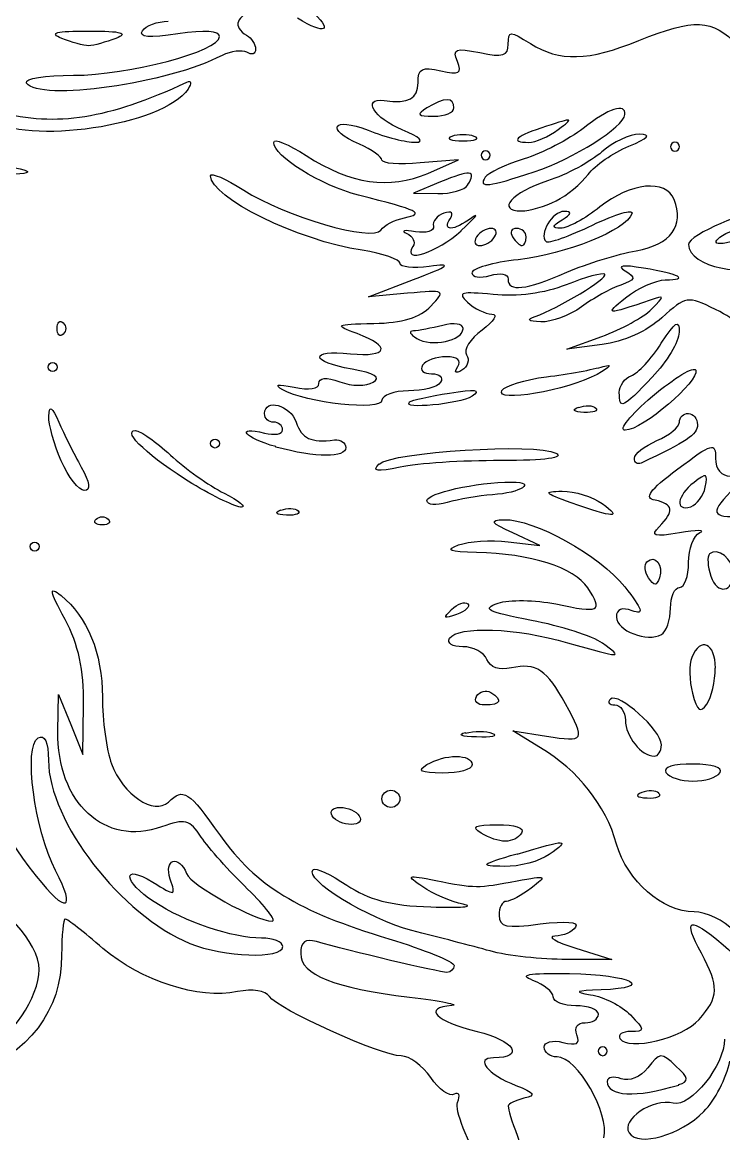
# Model space of a CAD drawing. Extents: x 2.4 to 13.2, y 1.8 to 13.4.
# Drawn here: x 5.664 to 7.237, y 5.513 to 8.006 of the extents above; entities that cross this region are included whole.
import ezdxf

# ---------------------------------------------------------------- set-up
doc = ezdxf.new("R2010")
doc.units = 0
doc.layers.add('Layer_1', color=7, linetype='CONTINUOUS')

msp = doc.modelspace()

# ---------------------------------------------------------------- linework, layer by layer
at = {"layer": 'Layer_1', "color": 7}
for points in [[(5.752391, 7.96954)], [(6.631944, 7.81363)], [(6.677443, 7.74973)], [(6.712823, 7.70733)], [(7.13742, 7.72663)], [(6.811836, 7.67014)], [(6.860735, 7.60483)], [(6.722935, 7.52403)], [(6.793701, 7.52403)], [(5.722062, 7.23224)], [(6.739466, 7.17972)], [(7.002605, 7.1751)], [(6.086004, 7.06074)], [(5.751355, 7.02184)], [(6.463812, 7.01484)], [(6.571259, 6.93244)], [(5.829862, 6.89104)], [(5.681625, 6.82954)], [(7.068293, 6.75981)], [(6.626536, 6.68824)], [(7.097021, 6.38482)], [(6.571264, 6.34049)], [(7.228418, 6.3227)], [(6.470168, 6.26379)], [(6.358966, 6.22539)], [(6.692579, 6.18699)], [(6.97567, 5.69773)]]:
    msp.add_lwpolyline(points, close=True, dxfattribs=at)
for points in [[(5.673672, 7.86942), (5.673599, 7.87074)], [(6.865646, 7.76483), (6.865655, 7.76543)], [(6.572954, 7.66681), (6.642348, 7.69721), (6.556417, 7.69021)], [(6.601619, 7.64753), (6.540962, 7.62233), (6.59537, 7.62133)], [(6.663109, 7.64093), (6.663109, 7.64153)], [(6.64793, 7.53803), (6.647915, 7.53833)], [(6.884811, 7.44486), (6.884891, 7.44503)], [(6.527672, 7.39768), (6.440158, 7.38968), (6.541251, 7.42848)], [(5.742281, 7.31884), (5.742281, 7.31854)], [(6.652166, 7.31803), (6.652169, 7.31863)], [(6.963851, 7.28288), (6.884872, 7.27278), (6.963667, 7.30108)], [(7.076729, 7.16664), (7.07673, 7.16674)], [(6.532503, 7.15364), (6.532504, 7.15404)], [(6.911175, 7.14244), (6.911188, 7.14144)], [(6.232587, 7.05294), (6.23259, 7.05374)], [(7.036299, 7.02794), (7.036291, 7.02764)], [(6.044469, 6.97111), (6.044469, 6.97124)], [(7.195373, 6.9631), (7.195376, 6.9627)], [(6.243954, 6.91214), (6.243963, 6.91104)], [(6.89476, 6.92804), (6.89476, 6.92784)], [(6.753456, 6.84025), (6.824222, 6.83225), (6.763565, 6.86025)], [(7.21787, 6.55699), (7.218005, 6.55699)], [(5.743944, 6.41535), (5.745524, 6.49775), (5.772787, 6.43065), (5.80005, 6.36355), (5.80163, 6.47455)], [(6.682657, 6.49369), (6.682662, 6.49419)], [(6.657569, 6.41271), (6.657577, 6.41129)], [(6.826006, 6.37855), (6.763554, 6.41645), (6.839376, 6.40435)], [(7.091527, 6.2758), (7.091518, 6.2768)], [(6.773449, 6.14069), (6.773456, 6.13999)], [(6.7128, 5.92272), (6.712799, 5.92248)], [(6.904879, 5.92888), (6.985756, 5.90358), (6.88466, 5.90352)], [(7.135969, 5.62175), (7.135967, 5.62295)]]:
    msp.add_lwpolyline(points, dxfattribs=at)
for points in [[(6.18815, 8.03422), (6.143592, 8.02072), (6.134317, 7.99542), (6.166952, 7.97642)], [(6.308597, 8.03392), (6.362872, 7.98732), (6.344999, 7.97512), (6.280889, 8.01492)], [(5.933395, 7.98654), (5.940785, 7.99744), (5.966794, 8.00774), (5.991155, 8.00834)], [(7.046726, 7.96471), (7.170327, 8.01491), (7.210714, 8.01311), (7.267963, 7.95461)], [(5.752391, 7.96954), (5.722693, 7.98174), (5.738772, 7.98604), (5.813048, 7.98604)], [(5.813048, 7.98604), (5.88731, 7.98604), (5.903409, 7.98104), (5.873702, 7.96954)], [(6.013077, 7.97954), (5.948561, 7.96944), (5.924071, 7.97254), (5.933395, 7.98654)], [(6.106222, 7.97354), (6.106222, 7.98624), (6.072703, 7.98854), (6.013077, 7.97954)], [(6.753554, 7.95671), (6.753554, 7.98691), (6.757194, 7.98701), (6.803388, 7.95771)], [(5.813048, 7.95304), (5.801928, 7.95304), (5.774632, 7.96004), (5.752391, 7.96954)], [(5.778554, 7.88674), (5.902083, 7.88678), (6.106222, 7.94084), (6.106222, 7.97354)], [(5.873702, 7.96954), (5.85146, 7.96154), (5.824168, 7.95304), (5.813048, 7.95304)], [(6.166952, 7.97642), (6.178072, 7.97042), (6.187172, 7.95592), (6.187172, 7.94542)], [(6.68986, 7.93751), (6.741748, 7.92661), (6.753554, 7.93051), (6.753554, 7.95671)], [(6.803388, 7.95771), (6.869329, 7.91671), (6.932484, 7.91861), (7.046726, 7.96471)], [(6.112173, 7.93142), (5.992721, 7.86792), (5.701438, 7.82685), (5.673672, 7.86942)], [(6.167775, 7.93842), (6.157104, 7.94442), (6.132085, 7.94042), (6.112173, 7.93142)], [(6.187172, 7.94542), (6.187172, 7.93452), (6.178452, 7.93132), (6.167775, 7.93842)], [(6.639542, 7.91771), (6.628005, 7.94621), (6.634992, 7.94891), (6.68986, 7.93751)], [(6.551363, 7.87021), (6.551363, 7.90191), (6.560493, 7.90671), (6.602139, 7.89681)], [(6.602139, 7.89681), (6.644372, 7.88671), (6.650665, 7.89081), (6.639542, 7.91771)], [(5.673599, 7.87074), (5.667879, 7.87874), (5.715099, 7.88674), (5.778554, 7.88674)], [(6.035757, 7.85584), (5.982167, 7.77364), (5.670632, 7.72731), (5.58943, 7.78954)], [(5.610869, 7.80434), (5.74218, 7.77114), (5.855051, 7.78904), (6.033227, 7.87124)], [(6.033227, 7.87124), (6.043117, 7.87624), (6.044251, 7.86924), (6.035757, 7.85584)], [(6.475544, 7.83001), (6.531974, 7.82301), (6.551363, 7.83401), (6.551363, 7.87021)], [(6.515979, 7.76421), (6.452392, 7.79041), (6.424161, 7.83651), (6.475544, 7.83001)], [(6.63195, 7.81363), (6.63195, 7.83773), (6.610498, 7.83773), (6.571293, 7.81363)], [(6.571293, 7.81363), (6.546778, 7.79863), (6.549684, 7.79503), (6.586451, 7.79483)], [(6.586451, 7.79483), (6.611473, 7.79469), (6.631944, 7.80283), (6.631944, 7.81363)], [(7.01499, 7.79854), (7.0172, 7.82554), (6.978809, 7.81294), (6.921618, 7.76774)], [(6.419941, 7.73221), (6.341937, 7.76601), (6.360105, 7.79501), (6.439498, 7.76341)], [(6.811837, 7.67023), (6.899744, 7.69933), (7.012823, 7.77066), (7.01499, 7.79854)], [(6.865655, 7.76543), (6.901563, 7.79153), (6.899311, 7.79213), (6.83918, 7.77243)], [(6.439498, 7.76341), (6.478063, 7.74811), (6.525828, 7.73601), (6.545645, 7.73641)], [(6.545645, 7.73641), (6.567159, 7.7367), (6.555215, 7.74861), (6.515979, 7.76421)], [(6.677443, 7.74973), (6.663534, 7.75473), (6.640793, 7.75473), (6.626895, 7.74973)], [(6.83918, 7.77243), (6.770567, 7.75073), (6.754846, 7.73633), (6.799936, 7.73633)], [(6.921618, 7.76774), (6.890183, 7.74294), (6.830473, 7.71204), (6.788926, 7.69914)], [(6.799936, 7.73633), (6.814501, 7.73633), (6.844058, 7.74923), (6.865646, 7.76483)], [(7.047736, 7.75433), (7.026222, 7.75462), (6.988406, 7.73703), (6.963722, 7.71513)], [(7.023757, 7.72763), (7.068404, 7.74603), (7.07542, 7.75383), (7.047736, 7.75433)], [(6.227859, 7.73621), (6.227859, 7.74631), (6.260617, 7.73221), (6.300658, 7.70651)], [(6.417623, 7.61809), (6.33274, 7.63989), (6.227859, 7.70519), (6.227859, 7.73621)], [(6.470489, 7.69621), (6.470489, 7.70321), (6.447743, 7.72031), (6.419941, 7.73221)], [(6.626895, 7.74973), (6.612987, 7.74473), (6.624365, 7.73963), (6.652168, 7.73963)], [(6.652168, 7.73963), (6.67997, 7.73963), (6.691343, 7.74463), (6.677443, 7.74973)], [(7.12731, 7.73673), (7.12175, 7.73673), (7.1172, 7.73173), (7.1172, 7.72663)], [(7.13742, 7.72663), (7.13742, 7.73163), (7.13287, 7.73673), (7.12731, 7.73673)], [(6.300658, 7.70651), (6.400209, 7.64251), (6.487926, 7.62971), (6.572954, 7.66681)], [(6.702713, 7.71743), (6.697153, 7.71743), (6.692603, 7.71243), (6.692603, 7.70733)], [(6.692603, 7.70733), (6.692603, 7.70233), (6.697153, 7.69723), (6.702713, 7.69723)], [(6.712823, 7.70733), (6.712823, 7.71233), (6.708273, 7.71743), (6.702713, 7.71743)], [(6.702713, 7.69723), (6.708273, 7.69723), (6.712823, 7.70223), (6.712823, 7.70733)], [(6.963722, 7.71513), (6.939047, 7.69303), (6.884181, 7.66383), (6.841812, 7.65003)], [(6.932771, 7.66433), (6.948089, 7.68493), (6.989043, 7.71333), (7.023757, 7.72763)], [(7.1172, 7.72663), (7.1172, 7.72163), (7.12175, 7.71653), (7.12731, 7.71653)], [(7.12731, 7.71653), (7.13287, 7.71653), (7.13742, 7.72153), (7.13742, 7.72663)], [(5.574434, 7.68974), (5.702327, 7.67384), (5.710322, 7.66394), (5.595191, 7.66394)], [(6.556417, 7.69021), (6.509155, 7.68521), (6.470489, 7.68921), (6.470489, 7.69621)], [(6.788926, 7.69914), (6.747382, 7.68624), (6.708175, 7.66774), (6.701803, 7.65794)], [(6.086328, 7.66119), (6.086328, 7.66919), (6.119737, 7.65519), (6.160574, 7.62899)], [(6.42585, 7.49418), (6.282063, 7.51598), (6.086328, 7.61232), (6.086328, 7.66119)], [(6.663109, 7.64153), (6.683961, 7.67353), (6.667309, 7.67533), (6.601619, 7.64753)], [(6.701803, 7.65794), (6.685812, 7.63354), (6.708403, 7.63584), (6.811836, 7.67014)], [(6.86074, 7.60493), (6.885034, 7.61713), (6.917445, 7.64393), (6.932771, 7.66433)], [(7.125607, 7.60798), (7.106905, 7.65428), (7.027854, 7.64638), (6.95914, 7.59148)], [(6.59537, 7.62133), (6.625289, 7.62104), (6.655777, 7.62933), (6.663109, 7.64093)], [(6.841812, 7.65003), (6.76145, 7.62383), (6.725611, 7.58253), (6.783229, 7.58253)], [(6.160574, 7.62899), (6.251968, 7.57019), (6.450025, 7.51243), (6.467954, 7.53939)], [(6.521036, 7.56719), (6.56675, 7.57729), (6.55551, 7.58269), (6.417623, 7.61809)], [(6.783229, 7.58253), (6.801554, 7.58253), (6.836447, 7.59263), (6.860735, 7.60483)], [(7.040446, 7.49323), (7.117722, 7.50703), (7.14926, 7.54953), (7.125607, 7.60798)], [(6.623473, 7.56513), (6.632123, 7.57843), (6.626723, 7.58303), (6.609517, 7.57733)], [(6.647915, 7.53833), (6.679287, 7.56743), (6.690088, 7.58033), (6.671926, 7.56713)], [(6.878918, 7.58138), (6.852601, 7.58167), (6.821411, 7.52978), (6.838283, 7.51378)], [(6.95914, 7.59148), (6.9261, 7.56508), (6.886732, 7.54368), (6.871658, 7.54378)], [(6.874498, 7.56258), (6.895697, 7.57548), (6.897024, 7.58118), (6.878918, 7.58138)], [(6.942798, 7.55088), (6.995213, 7.57608), (7.034849, 7.58738), (7.030881, 7.57608)], [(7.314292, 7.57382), (7.298179, 7.58912), (7.15766, 7.52922), (7.15766, 7.50702)], [(6.467954, 7.53939), (6.474904, 7.55029), (6.498787, 7.56239), (6.521036, 7.56719)], [(6.609517, 7.57733), (6.59407, 7.57233), (6.583389, 7.55883), (6.585792, 7.54803)], [(6.671926, 7.56713), (6.63077, 7.53723), (6.604711, 7.53603), (6.623473, 7.56513)], [(7.030881, 7.57608), (7.018111, 7.53978), (6.882674, 7.48498), (6.775974, 7.47296)], [(6.871658, 7.54378), (6.850553, 7.54407), (6.851217, 7.54878), (6.874498, 7.56258)], [(6.545354, 7.53583), (6.520712, 7.54083), (6.511982, 7.53783), (6.525957, 7.53183)], [(6.539913, 7.50283), (6.513817, 7.46273), (6.595219, 7.48923), (6.64793, 7.53803)], [(6.525957, 7.53183), (6.539913, 7.52583), (6.546207, 7.51253), (6.539913, 7.50283)], [(6.585792, 7.54803), (6.588322, 7.53713), (6.569993, 7.53193), (6.545354, 7.53583)], [(6.715195, 7.54313), (6.704075, 7.54313), (6.689352, 7.53513), (6.68248, 7.52403)], [(6.722935, 7.52403), (6.729795, 7.53493), (6.726345, 7.54313), (6.715195, 7.54313)], [(6.772281, 7.54313), (6.760504, 7.54313), (6.756482, 7.53513), (6.763371, 7.52403)], [(6.793701, 7.52403), (6.793701, 7.53493), (6.784071, 7.54313), (6.772281, 7.54313)], [(6.838283, 7.51378), (6.843363, 7.50878), (6.890386, 7.52598), (6.942798, 7.55088)], [(7.263637, 7.51612), (7.200023, 7.49702), (7.206846, 7.52112), (7.271667, 7.54442)], [(6.68248, 7.52403), (6.67562, 7.51313), (6.67907, 7.50493), (6.69022, 7.50493)], [(6.69022, 7.50493), (6.70134, 7.50493), (6.716063, 7.51293), (6.722935, 7.52403)], [(6.763371, 7.52403), (6.770231, 7.51313), (6.779894, 7.50493), (6.784791, 7.50493)], [(6.784791, 7.50493), (6.789691, 7.50493), (6.793701, 7.51293), (6.793701, 7.52403)], [(7.15766, 7.50702), (7.15766, 7.45692), (7.292175, 7.42942), (7.335586, 7.47062)], [(6.510922, 7.46498), (6.510922, 7.47298), (6.472641, 7.48708), (6.42585, 7.49418)], [(6.884891, 7.44503), (6.929484, 7.46423), (6.999483, 7.48593), (7.040446, 7.49323)], [(6.576635, 7.45798), (6.540493, 7.45298), (6.510922, 7.45598), (6.510922, 7.46498)], [(6.541251, 7.42848), (6.622485, 7.45958), (6.629435, 7.46548), (6.576635, 7.45798)], [(6.775974, 7.47296), (6.718959, 7.46696), (6.67231, 7.45326), (6.67231, 7.44356)], [(7.056866, 7.45418), (7.009073, 7.46218), (6.99576, 7.46018), (7.015862, 7.44818)], [(6.67231, 7.44356), (6.67231, 7.43346), (6.690508, 7.43116), (6.712748, 7.43756)], [(6.712748, 7.43756), (6.735937, 7.44456), (6.753186, 7.44156), (6.753186, 7.42956)], [(6.753186, 7.42956), (6.753186, 7.40026), (6.791852, 7.40476), (6.884811, 7.44486)], [(6.814226, 7.34588), (6.865292, 7.36348), (6.978602, 7.43218), (6.970035, 7.44028)], [(6.970035, 7.44028), (6.965615, 7.44428), (6.926724, 7.43428), (6.883652, 7.41688)], [(7.015862, 7.44818), (7.040852, 7.43288), (7.039239, 7.42778), (7.005752, 7.41618)], [(7.105727, 7.42778), (7.160682, 7.42847), (7.13957, 7.43998), (7.056866, 7.45418)], [(6.58014, 7.36898), (6.614231, 7.40468), (6.612804, 7.40558), (6.527672, 7.39768)], [(6.883652, 7.41688), (6.83482, 7.39758), (6.773198, 7.38928), (6.719967, 7.39498)], [(7.005752, 7.41618), (6.983828, 7.40918), (6.944182, 7.38648), (6.917659, 7.36718)], [(7.016428, 7.38758), (7.04423, 7.40938), (7.084414, 7.42758), (7.105727, 7.42778)], [(6.719967, 7.39498), (6.647664, 7.40198), (6.638841, 7.39998), (6.662311, 7.37778)], [(7.07203, 7.38258), (6.973758, 7.34838), (6.967636, 7.34898), (7.016428, 7.38758)], [(7.07487, 7.36218), (7.104725, 7.39238), (7.104471, 7.39398), (7.07203, 7.38258)], [(7.218099, 7.36138), (7.154896, 7.39238), (7.152135, 7.39188), (7.098116, 7.34288)], [(6.452185, 7.33018), (6.516039, 7.33118), (6.556053, 7.34378), (6.58014, 7.36898)], [(6.662311, 7.37778), (6.677565, 7.36328), (6.702049, 7.35128), (6.716742, 7.35108)], [(6.917659, 7.36718), (6.891154, 7.34798), (6.850197, 7.33278), (6.826676, 7.33368)], [(6.963667, 7.30108), (7.007002, 7.31668), (7.057044, 7.34418), (7.07487, 7.36218)], [(7.270472, 7.28298), (7.280646, 7.32148), (7.271742, 7.33498), (7.218099, 7.36138)], [(5.742281, 7.31854), (5.742281, 7.33264), (5.748351, 7.33834), (5.755773, 7.33144)], [(5.755773, 7.33144), (5.763193, 7.32444), (5.763193, 7.31294), (5.755773, 7.30594)], [(6.414881, 7.30728), (6.362052, 7.32698), (6.36391, 7.32828), (6.452185, 7.33018)], [(6.652169, 7.31863), (6.652169, 7.32953), (6.631698, 7.33253), (6.606679, 7.32563)], [(6.716742, 7.35108), (6.731435, 7.35079), (6.721672, 7.33478), (6.695069, 7.31538)], [(6.826676, 7.33368), (6.797421, 7.33468), (6.793491, 7.33868), (6.814226, 7.34588)], [(7.098116, 7.34288), (7.065095, 7.31278), (7.011015, 7.28878), (6.963851, 7.28288)], [(7.096769, 7.28564), (7.128298, 7.33464), (7.137132, 7.34014), (7.136728, 7.31024)], [(5.755773, 7.30594), (5.748353, 7.29894), (5.742281, 7.30494), (5.742281, 7.31884)], [(6.399723, 7.26198), (6.484233, 7.25398), (6.492602, 7.27818), (6.414881, 7.30728)], [(6.540966, 7.31353), (6.529846, 7.31325), (6.533126, 7.30553), (6.548256, 7.29643)], [(6.606679, 7.32563), (6.581657, 7.31963), (6.552088, 7.31353), (6.540966, 7.31353)], [(6.548256, 7.29643), (6.581416, 7.27653), (6.652166, 7.29143), (6.652166, 7.31803)], [(6.695069, 7.31538), (6.668436, 7.29598), (6.652675, 7.27078), (6.660017, 7.25958)], [(7.136728, 7.31024), (7.136446, 7.28914), (7.109306, 7.24384), (7.076434, 7.2095)], [(7.029449, 7.21284), (7.044207, 7.21784), (7.074506, 7.25104), (7.096769, 7.28564)], [(6.403393, 7.22738), (6.308688, 7.24418), (6.305772, 7.27178), (6.399723, 7.26198)], [(6.614423, 7.25538), (6.592183, 7.25538), (6.568364, 7.24738), (6.56149, 7.23628)], [(6.640424, 7.23318), (6.649494, 7.24718), (6.639793, 7.25538), (6.614423, 7.25538)], [(6.660017, 7.25958), (6.667377, 7.24868), (6.662857, 7.23288), (6.649684, 7.22518)], [(5.722062, 7.23224), (5.722062, 7.23724), (5.726612, 7.24234), (5.732172, 7.24234)], [(5.732172, 7.22214), (5.726612, 7.22214), (5.722062, 7.22714), (5.722062, 7.23224)], [(5.732172, 7.24234), (5.737732, 7.24234), (5.742282, 7.23734), (5.742282, 7.23224)], [(5.742282, 7.23224), (5.742282, 7.22724), (5.737732, 7.22214), (5.732172, 7.22214)], [(6.56149, 7.23628), (6.55463, 7.22538), (6.5637, 7.21718), (6.58171, 7.21718)], [(6.649684, 7.22518), (6.634894, 7.21718), (6.631424, 7.21918), (6.640424, 7.23318)], [(6.839519, 7.21042), (6.887587, 7.21642), (6.944701, 7.22702), (6.966439, 7.23352)], [(6.966439, 7.23352), (6.98887, 7.23952), (6.982963, 7.23252), (6.952788, 7.21592)], [(7.07673, 7.16674), (7.126769, 7.20884), (7.170607, 7.23504), (7.174142, 7.22504)], [(6.328972, 7.19518), (6.328972, 7.20898), (6.344707, 7.21028), (6.376152, 7.19918)], [(6.450573, 7.19818), (6.46937, 7.20908), (6.454713, 7.21818), (6.403393, 7.22738)], [(6.58171, 7.21718), (6.599717, 7.21718), (6.608784, 7.20918), (6.60193, 7.19808)], [(6.952788, 7.21592), (6.887438, 7.17972), (6.721123, 7.15152), (6.739466, 7.17972)], [(6.739468, 7.17962), (6.746448, 7.19052), (6.79145, 7.20422), (6.839519, 7.21042)], [(7.002595, 7.17504), (7.002595, 7.19044), (7.01466, 7.20734), (7.029449, 7.21284)], [(7.076434, 7.2095), (7.008786, 7.1389), (7.002605, 7.136), (7.002605, 7.1751)], [(7.174142, 7.22504), (7.182762, 7.20064), (7.05428, 7.09122), (7.016072, 7.09054)], [(6.2481, 7.18118), (6.227281, 7.19338), (6.235217, 7.19498), (6.273373, 7.18718)], [(6.470508, 7.15768), (6.470508, 7.13338), (6.299103, 7.15168), (6.2481, 7.18118)], [(6.273373, 7.18718), (6.307559, 7.18018), (6.328972, 7.18318), (6.328972, 7.19518)], [(6.376152, 7.19918), (6.402088, 7.18908), (6.435593, 7.18908), (6.450573, 7.19818)], [(6.60193, 7.19808), (6.59507, 7.18718), (6.562673, 7.17898), (6.529968, 7.17898)], [(6.621803, 7.17384), (6.679752, 7.18394), (6.694081, 7.18084), (6.672351, 7.16684)], [(6.207315, 7.12774), (6.207315, 7.16304), (6.265085, 7.14734), (6.278082, 7.10864)], [(6.529968, 7.17898), (6.497263, 7.17898), (6.470508, 7.16888), (6.470508, 7.15768)], [(6.672351, 7.16684), (6.645055, 7.14924), (6.512212, 7.13664), (6.532503, 7.15364)], [(6.532504, 7.15404), (6.537154, 7.15804), (6.577321, 7.16694), (6.621803, 7.17384)], [(7.016072, 7.09054), (6.999392, 7.09025), (7.026682, 7.12454), (7.076729, 7.16664)], [(5.723434, 7.12248), (5.724382, 7.14748), (5.730454, 7.14378), (5.745832, 7.10868)], [(6.923401, 7.13034), (6.899832, 7.13134), (6.895062, 7.13634), (6.911175, 7.14244)], [(6.911188, 7.14144), (6.925785, 7.14744), (6.94322, 7.14644), (6.949939, 7.14044)], [(6.949939, 7.14044), (6.956639, 7.13444), (6.944729, 7.12954), (6.923401, 7.13034)], [(5.75136, 7.02174), (5.735249, 7.05834), (5.722673, 7.10364), (5.723434, 7.12248)], [(5.745832, 7.10868), (5.757401, 7.08228), (5.780047, 7.03698), (5.796156, 7.00794)], [(6.227535, 7.10864), (6.216415, 7.10864), (6.207315, 7.11664), (6.207315, 7.12774)], [(6.247755, 7.09124), (6.247755, 7.10134), (6.238655, 7.10864), (6.227535, 7.10864)], [(6.278082, 7.10864), (6.290468, 7.07154), (6.310616, 7.06224), (6.36401, 7.06884)], [(7.086839, 7.06724), (7.114641, 7.07924), (7.137387, 7.09784), (7.137387, 7.10864)], [(7.137387, 7.10864), (7.137387, 7.11954), (7.146487, 7.12824), (7.157607, 7.12824)], [(7.157607, 7.12824), (7.168727, 7.12824), (7.177827, 7.11604), (7.177827, 7.10264)], [(6.044469, 6.97124), (5.951464, 7.02744), (5.884959, 7.08961), (5.917938, 7.08961)], [(5.917938, 7.08961), (5.928303, 7.08961), (5.963545, 7.06501), (5.996237, 7.03491)], [(6.23259, 7.05374), (6.162526, 7.07294), (6.139139, 7.10124), (6.207317, 7.08424)], [(6.207317, 7.08424), (6.229559, 7.07824), (6.247755, 7.08224), (6.247755, 7.09124)], [(7.177827, 7.10264), (7.177827, 7.08074), (7.153152, 7.06404), (7.051457, 7.01704)], [(6.086004, 7.06074), (6.086004, 7.06574), (6.090554, 7.07084), (6.096114, 7.07084)], [(6.096114, 7.05064), (6.090554, 7.05064), (6.086004, 7.05564), (6.086004, 7.06074)], [(6.096114, 7.07084), (6.101674, 7.07084), (6.106224, 7.06584), (6.106224, 7.06074)], [(6.106224, 7.06074), (6.106224, 7.05574), (6.101674, 7.05064), (6.096114, 7.05064)], [(6.36401, 7.06884), (6.377919, 7.06984), (6.389283, 7.06284), (6.389283, 7.05194)], [(6.463813, 7.01474), (6.492529, 7.04194), (6.817311, 7.06234), (6.86021, 7.03944)], [(7.036291, 7.02764), (7.036291, 7.03774), (7.059037, 7.05504), (7.086839, 7.06724)], [(7.133515, 7.00365), (7.211596, 7.06235), (7.218505, 7.06425), (7.218505, 7.02755)], [(5.996237, 7.03491), (6.028926, 7.00471), (6.082971, 6.96631), (6.116333, 6.94931)], [(6.389283, 7.05194), (6.389283, 7.02794), (6.323001, 7.02854), (6.232587, 7.05294)], [(6.86021, 7.03944), (6.881029, 7.02854), (6.837779, 7.02254), (6.736807, 7.02254)], [(5.803046, 6.95524), (5.790724, 6.95524), (5.767466, 6.98514), (5.751355, 7.02184)], [(5.796156, 7.00794), (5.815395, 6.97334), (5.817765, 6.95524), (5.803046, 6.95524)], [(6.511233, 7.00784), (6.459339, 6.99694), (6.447006, 6.99774), (6.463812, 7.01484)], [(6.736807, 7.02254), (6.651315, 7.02259), (6.549808, 7.01654), (6.511233, 7.00784)], [(7.051457, 7.01704), (7.043107, 7.01304), (7.036299, 7.01804), (7.036299, 7.02794)], [(7.218505, 7.02755), (7.218505, 7.00325), (7.231516, 6.98755), (7.251968, 6.98755)], [(7.082967, 6.93345), (7.057092, 6.93845), (7.069668, 6.95565), (7.133515, 7.00365)], [(7.195376, 6.9627), (7.201756, 6.9939), (7.198216, 6.9954), (7.170103, 6.9736)], [(6.155675, 6.91771), (6.143962, 6.91741), (6.093909, 6.94131), (6.044469, 6.97111)], [(6.571259, 6.93234), (6.571259, 6.94964), (6.681236, 6.97384), (6.761651, 6.97434)], [(6.761651, 6.97434), (6.820119, 6.97463), (6.781933, 6.94974), (6.717971, 6.94584)], [(7.170103, 6.9736), (7.131459, 6.9432), (7.126648, 6.9076), (7.162713, 6.919)], [(7.162713, 6.919), (7.176621, 6.924), (7.191305, 6.9432), (7.195373, 6.9631)], [(6.116333, 6.94931), (6.149692, 6.93241), (6.167399, 6.91811), (6.155675, 6.91771)], [(6.616749, 6.92844), (6.591476, 6.92144), (6.571259, 6.92244), (6.571259, 6.93244)], [(6.717971, 6.94584), (6.687326, 6.94384), (6.641769, 6.93574), (6.616749, 6.92844)], [(6.89476, 6.92784), (6.833029, 6.95004), (6.830448, 6.95334), (6.87454, 6.95374)], [(6.87454, 6.95374), (6.902342, 6.95402), (6.942747, 6.94154), (6.964332, 6.92604)], [(7.092127, 6.87425), (7.126582, 6.90835), (7.123857, 6.92585), (7.082967, 6.93345)], [(7.251968, 6.95245), (7.202867, 6.90105), (7.210067, 6.89195), (7.294327, 6.89945)], [(6.25618, 6.89994), (6.232611, 6.90094), (6.227841, 6.90594), (6.243954, 6.91214)], [(6.243963, 6.91104), (6.25856, 6.91704), (6.275999, 6.91604), (6.282718, 6.91004)], [(6.282718, 6.91004), (6.289448, 6.90404), (6.277508, 6.89914), (6.25618, 6.89994)], [(6.964332, 6.92604), (7.010811, 6.89274), (6.991312, 6.89324), (6.89476, 6.92804)], [(5.843354, 6.87814), (5.828532, 6.87814), (5.82247, 6.88414), (5.829862, 6.89104)], [(5.829899, 6.89104), (5.837319, 6.89804), (5.849456, 6.89804), (5.856846, 6.89104)], [(5.856846, 6.89104), (5.864266, 6.88404), (5.858116, 6.87814), (5.843354, 6.87814)], [(6.763565, 6.86025), (6.714101, 6.88315), (6.710512, 6.88865), (6.744103, 6.88995)], [(6.744103, 6.88995), (6.8111, 6.89195), (6.958805, 6.81025), (7.014813, 6.73924)], [(7.13762, 6.86055), (7.079778, 6.85045), (7.071471, 6.85355), (7.092127, 6.87425)], [(7.183113, 6.86084), (7.197022, 6.86684), (7.176543, 6.86684), (7.13762, 6.86055)], [(7.15784, 6.79394), (7.15784, 6.82474), (7.169216, 6.85474), (7.183113, 6.86084)], [(5.681625, 6.82954), (5.681625, 6.83454), (5.686175, 6.83964), (5.691735, 6.83964)], [(5.691735, 6.83964), (5.697295, 6.83964), (5.701845, 6.83464), (5.701845, 6.82954)], [(6.682691, 6.81635), (6.620947, 6.81735), (6.611379, 6.82135), (6.642253, 6.83325)], [(6.642253, 6.83325), (6.664495, 6.84125), (6.714537, 6.84545), (6.753456, 6.84025)], [(5.691735, 6.81944), (5.686175, 6.81944), (5.681625, 6.82444), (5.681625, 6.82954)], [(5.701845, 6.82954), (5.701845, 6.82454), (5.697295, 6.81944), (5.691735, 6.81944)], [(6.931772, 6.73695), (6.901696, 6.78275), (6.802941, 6.81415), (6.682691, 6.81635)], [(7.064597, 6.79564), (7.082701, 6.81284), (7.10242, 6.78764), (7.09265, 6.75974)], [(7.205014, 6.8132), (7.199164, 6.8072), (7.200434, 6.7852), (7.207854, 6.7631)], [(7.258753, 6.7715), (7.258753, 6.8007), (7.221881, 6.8292), (7.205014, 6.8132)], [(7.068297, 6.75984), (7.059577, 6.77314), (7.057932, 6.78924), (7.064597, 6.79564)], [(7.13762, 6.73804), (7.14874, 6.73804), (7.15784, 6.76324), (7.15784, 6.79394)], [(7.09265, 6.75974), (7.08579, 6.74034), (7.08105, 6.74034), (7.068293, 6.75981)], [(7.207854, 6.7631), (7.222066, 6.7206), (7.25879, 6.7268), (7.25879, 6.7711)], [(5.75983, 6.66618), (5.724484, 6.73188), (5.722864, 6.74168), (5.75105, 6.71958)], [(6.860322, 6.70095), (6.959784, 6.67975), (6.966951, 6.68345), (6.931772, 6.73695)], [(7.014813, 6.73924), (7.05528, 6.68794), (7.058976, 6.67604), (7.031463, 6.68584)], [(7.1174, 6.69114), (7.1174, 6.71694), (7.1265, 6.73804), (7.13762, 6.73804)], [(5.75105, 6.71958), (5.809764, 6.67328), (5.843603, 6.59014), (5.843603, 6.492)], [(6.626523, 6.68814), (6.640239, 6.70124), (6.656568, 6.70714), (6.662776, 6.70124)], [(6.731015, 6.70295), (6.755879, 6.71095), (6.814062, 6.70995), (6.860322, 6.70095)], [(6.637848, 6.67734), (6.609035, 6.66644), (6.606697, 6.66934), (6.626536, 6.68824)], [(6.662776, 6.70124), (6.668996, 6.69524), (6.657776, 6.68464), (6.637848, 6.67734)], [(6.805566, 6.66405), (6.706107, 6.68315), (6.693475, 6.68965), (6.731015, 6.70295)], [(7.031463, 6.68584), (7.008274, 6.69384), (6.996079, 6.68984), (6.996079, 6.67154)], [(7.096991, 6.63234), (7.108208, 6.63834), (7.1174, 6.66534), (7.1174, 6.69114)], [(5.80163, 6.47455), (5.802578, 6.55245), (5.790254, 6.60961), (5.75983, 6.66618)], [(6.964565, 6.61295), (6.942988, 6.62845), (6.87143, 6.65145), (6.805566, 6.66405)], [(6.996079, 6.67154), (6.996079, 6.64114), (7.065861, 6.61414), (7.096991, 6.63234)], [(6.622032, 6.62405), (6.640324, 6.65215), (6.772804, 6.64745), (6.886721, 6.61395)], [(6.651792, 6.60495), (6.628541, 6.60495), (6.615154, 6.61295), (6.622032, 6.62405)], [(6.886721, 6.61395), (7.009853, 6.57855), (7.012864, 6.57855), (6.964565, 6.61295)], [(7.218005, 6.55699), (7.218289, 6.61329), (7.184276, 6.62869), (7.164952, 6.58099)], [(6.705641, 6.57645), (6.699261, 6.59215), (6.675028, 6.60495), (6.651792, 6.60495)], [(6.760609, 6.55745), (6.733502, 6.55145), (6.712882, 6.55845), (6.705641, 6.57645)], [(6.882048, 6.47655), (6.840747, 6.55305), (6.815727, 6.56975), (6.760609, 6.55745)], [(7.164952, 6.58099), (7.158542, 6.56509), (7.159452, 6.52899), (7.166842, 6.50049)], [(7.199041, 6.47649), (7.209215, 6.49179), (7.217713, 6.52789), (7.21787, 6.55699)], [(6.682662, 6.49419), (6.689642, 6.50509), (6.703828, 6.50879), (6.714191, 6.50219)], [(5.843603, 6.492), (5.843603, 6.4403), (5.852863, 6.37278), (5.864171, 6.34202)], [(6.701485, 6.47429), (6.684142, 6.47429), (6.675675, 6.48229), (6.682657, 6.49369)], [(6.714191, 6.50219), (6.742244, 6.48569), (6.737, 6.47429), (6.701485, 6.47429)], [(6.982499, 6.48742), (6.975049, 6.48042), (6.979659, 6.47452), (6.992545, 6.47452)], [(7.096993, 6.3849), (7.096993, 6.4177), (7.000298, 6.50425), (6.982499, 6.48742)], [(7.166842, 6.50049), (7.177577, 6.45989), (7.184503, 6.45469), (7.199041, 6.47649)], [(5.588609, 6.46161), (5.592969, 6.24217), (5.602885, 6.2077), (5.695423, 6.09007)], [(6.839376, 6.40435), (6.925804, 6.39055), (6.927182, 6.39345), (6.882048, 6.47655)], [(6.992545, 6.47452), (7.005523, 6.47452), (7.016144, 6.45902), (7.016144, 6.44002)], [(7.016144, 6.44002), (7.016144, 6.40452), (7.052273, 6.35942), (7.080846, 6.35942)], [(5.699423, 6.40033), (5.714517, 6.40833), (5.722329, 6.39233), (5.722644, 6.35023)], [(5.976218, 6.20101), (5.849599, 6.15531), (5.740965, 6.25561), (5.743944, 6.41535)], [(6.682465, 6.40261), (6.649106, 6.40291), (6.637904, 6.40761), (6.657569, 6.41271)], [(6.657577, 6.41129), (6.67726, 6.41629), (6.704546, 6.41629), (6.718234, 6.41061)], [(6.718234, 6.41061), (6.731918, 6.40561), (6.715704, 6.40051), (6.682465, 6.40261)], [(5.738579, 6.10297), (5.691086, 6.19397), (5.666467, 6.38101), (5.699423, 6.40033)], [(7.080846, 6.35942), (7.089756, 6.35942), (7.097021, 6.37032), (7.097021, 6.38482)], [(6.571263, 6.34049), (6.611004, 6.36479), (6.672359, 6.36479), (6.672359, 6.34049)], [(6.996492, 6.16229), (6.971567, 6.25009), (6.910816, 6.32715), (6.826006, 6.37855)], [(5.722644, 6.35023), (5.723592, 6.21247), (5.885958, 6.00228), (6.039997, 5.93935)], [(5.864171, 6.34202), (5.889382, 6.27342), (5.959656, 6.22619), (5.991553, 6.25642)], [(6.606646, 6.32159), (6.55678, 6.32186), (6.548248, 6.32659), (6.571264, 6.34049)], [(6.672359, 6.34049), (6.672359, 6.32959), (6.642788, 6.32149), (6.606646, 6.32159)], [(7.167761, 6.3418), (7.124141, 6.3418), (7.099655, 6.3348), (7.107104, 6.3227)], [(7.228418, 6.3227), (7.235868, 6.3336), (7.21139, 6.3418), (7.167761, 6.3418)], [(7.107104, 6.3227), (7.113964, 6.3118), (7.141275, 6.3036), (7.167761, 6.3036)], [(7.167761, 6.3036), (7.194236, 6.3036), (7.221544, 6.3116), (7.228418, 6.3227)], [(5.991553, 6.25642), (6.026005, 6.28912), (6.035205, 6.28312), (6.108328, 6.18072)], [(7.091518, 6.2768), (7.084788, 6.2828), (7.067351, 6.2838), (7.052763, 6.2778)], [(6.470168, 6.26379), (6.470168, 6.27469), (6.479268, 6.28289), (6.490388, 6.28289)], [(6.490388, 6.24469), (6.479268, 6.24469), (6.470168, 6.25269), (6.470168, 6.26379)], [(6.490388, 6.28289), (6.501508, 6.28289), (6.510608, 6.27489), (6.510608, 6.26379)], [(6.510608, 6.26379), (6.510608, 6.25289), (6.501508, 6.24469), (6.490388, 6.24469)], [(7.052763, 6.2778), (7.03662, 6.2718), (7.041419, 6.2669), (7.064989, 6.2657)], [(7.064989, 6.2657), (7.086315, 6.2647), (7.098247, 6.2697), (7.091527, 6.2758)], [(6.358965, 6.22539), (6.352105, 6.23629), (6.360235, 6.24449), (6.376783, 6.24449)], [(6.376783, 6.24449), (6.393463, 6.24449), (6.412736, 6.23649), (6.419607, 6.22539)], [(6.065315, 6.17791), (6.038777, 6.21751), (6.028993, 6.22001), (5.976218, 6.20101)], [(6.40179, 6.20629), (6.38511, 6.20629), (6.365837, 6.21429), (6.358966, 6.22539)], [(6.419607, 6.22539), (6.426467, 6.21449), (6.418337, 6.20629), (6.40179, 6.20629)], [(6.692579, 6.18699), (6.669612, 6.20109), (6.678527, 6.20559), (6.729154, 6.20579)], [(6.783562, 6.18699), (6.767859, 6.16289), (6.731883, 6.16289), (6.692579, 6.18699)], [(6.729154, 6.20579), (6.768673, 6.20594), (6.790947, 6.19879), (6.783562, 6.18699)], [(6.169128, 6.06146), (6.128434, 6.10106), (6.081718, 6.15346), (6.065315, 6.17791)], [(6.108328, 6.18072), (6.188225, 6.06876), (6.281177, 6.01184), (6.485543, 5.9498)], [(6.773456, 6.13999), (6.886493, 6.17369), (6.894486, 6.17359), (6.845412, 6.13899)], [(7.170658, 6.01032), (7.099353, 6.01032), (7.019964, 6.07962), (6.996492, 6.16229)], [(5.995687, 6.08385), (5.980738, 6.12845), (6.014705, 6.13975), (6.03243, 6.09595)], [(6.74432, 6.11219), (6.687867, 6.11319), (6.690408, 6.11619), (6.773449, 6.14069)], [(6.845412, 6.13899), (6.823835, 6.12349), (6.778336, 6.11139), (6.74432, 6.11219)], [(5.959771, 6.03245), (5.889148, 6.07905), (5.886208, 6.12045), (5.956611, 6.07685)], [(6.316512, 6.10506), (6.321912, 6.11006), (6.355814, 6.09416), (6.391867, 6.07006)], [(5.695423, 6.09007), (5.762596, 6.00467), (5.786147, 6.01157), (5.738579, 6.10297)], [(5.956611, 6.07685), (6.007632, 6.04515), (6.008701, 6.04535), (5.995687, 6.08385)], [(6.03243, 6.09595), (6.043358, 6.06895), (6.18664, 5.98956), (6.224475, 5.98956)], [(6.537227, 5.96858), (6.440115, 5.99348), (6.294062, 6.0838), (6.316512, 6.10506)], [(6.56173, 6.06606), (6.523415, 6.09276), (6.52537, 6.09366), (6.59149, 6.08046)], [(6.77346, 6.07978), (6.839834, 6.09238), (6.841788, 6.09188), (6.804989, 6.06348)], [(6.224475, 5.98956), (6.234744, 5.98956), (6.209814, 6.02186), (6.169128, 6.06146)], [(6.391867, 6.07006), (6.440175, 6.03736), (6.489681, 6.02446), (6.580054, 6.02126)], [(6.652713, 6.02726), (6.625229, 6.03326), (6.584284, 6.05026), (6.56173, 6.06606)], [(6.59149, 6.08046), (6.678395, 6.06306), (6.685474, 6.06306), (6.77346, 6.07978)], [(6.804989, 6.06348), (6.783412, 6.04718), (6.758381, 6.03378), (6.749387, 6.03378)], [(5.701746, 5.88075), (5.701898, 5.94155), (5.613293, 6.03731), (5.565058, 6.02839)], [(6.749387, 6.03378), (6.740387, 6.03378), (6.733023, 6.01958), (6.733023, 6.00238)], [(6.200361, 5.95145), (6.135619, 5.95145), (6.026991, 5.98795), (5.959771, 6.03245)], [(6.580054, 6.02126), (6.647503, 6.01926), (6.680199, 6.02141), (6.652713, 6.02726)], [(7.259856, 5.96722), (7.23711, 5.99092), (7.196959, 6.01032), (7.170658, 6.01032)], [(5.760096, 5.99451), (5.755896, 5.99451), (5.752386, 5.95781), (5.752326, 5.91301)], [(5.844881, 5.92841), (5.802461, 5.96481), (5.764311, 5.99451), (5.760096, 5.99451)], [(6.733023, 6.00238), (6.733023, 5.97628), (6.748181, 5.97288), (6.825049, 5.98308)], [(6.825049, 5.98308), (6.883577, 5.99008), (6.912582, 5.98808), (6.904731, 5.97608)], [(7.186654, 5.91726), (7.143752, 5.99596), (7.158315, 6.00166), (7.235196, 5.93656)], [(6.712799, 5.92248), (6.673877, 5.93338), (6.594871, 5.95388), (6.537227, 5.96858)], [(6.904731, 5.97608), (6.897941, 5.96518), (6.876994, 5.95648), (6.858195, 5.95558)], [(6.039997, 5.93935), (6.115361, 5.90855), (6.247892, 5.90395), (6.247892, 5.93235)], [(6.247892, 5.93235), (6.247892, 5.94325), (6.226505, 5.95145), (6.200361, 5.95145)], [(6.323771, 5.9436), (6.298498, 5.9506), (6.288387, 5.94331), (6.288387, 5.9165)], [(6.616138, 5.8745), (6.600403, 5.8745), (6.392816, 5.9235), (6.323771, 5.9436)], [(6.485543, 5.9498), (6.566164, 5.9254), (6.632129, 5.8984), (6.632129, 5.8899)], [(6.858195, 5.95558), (6.839398, 5.9549), (6.860405, 5.94268), (6.904879, 5.92888)], [(7.235196, 5.93656), (7.304454, 5.87786), (7.317365, 5.81818), (7.269023, 5.78017)], [(5.752326, 5.91301), (5.752159, 5.78911), (5.68101, 5.69545), (5.542716, 5.63702)], [(6.146473, 5.83141), (6.05972, 5.81341), (5.930737, 5.85481), (5.844881, 5.92841)], [(6.288387, 5.9165), (6.288387, 5.8691), (6.362333, 5.8396), (6.532038, 5.8187)], [(6.88466, 5.90352), (6.829061, 5.90348), (6.751722, 5.91152), (6.7128, 5.92272)], [(7.181544, 5.76866), (7.225922, 5.81896), (7.226771, 5.84366), (7.186654, 5.91726)], [(6.632129, 5.8899), (6.632129, 5.8819), (6.624919, 5.8745), (6.616138, 5.8745)], [(5.576731, 5.69373), (5.639636, 5.72693), (5.701584, 5.81951), (5.701746, 5.88075)], [(6.808997, 5.85666), (6.775414, 5.86946), (6.796867, 5.87336), (6.890932, 5.87176)], [(6.890932, 5.87176), (7.029619, 5.86976), (7.08685, 5.83986), (6.961831, 5.83526)], [(6.217987, 5.82051), (6.209297, 5.83391), (6.180762, 5.83801), (6.146473, 5.83141)], [(6.854487, 5.81956), (6.854487, 5.83046), (6.834016, 5.84716), (6.808997, 5.85666)], [(6.961831, 5.83526), (6.904529, 5.83326), (6.898511, 5.83026), (6.938327, 5.82436)], [(6.513377, 5.68707), (6.469347, 5.68708), (6.236336, 5.79237), (6.217987, 5.82051)], [(6.532038, 5.8187), (6.603757, 5.8107), (6.646513, 5.8016), (6.627052, 5.8003)], [(6.905035, 5.79976), (6.877233, 5.79976), (6.854487, 5.80776), (6.854487, 5.81956)], [(6.938327, 5.82436), (6.96774, 5.81936), (7.007831, 5.79976), (7.027392, 5.77926)], [(6.627052, 5.8003), (6.560743, 5.7953), (6.591443, 5.7641), (6.683531, 5.7421)], [(6.955583, 5.78066), (6.955583, 5.79156), (6.932837, 5.79976), (6.905035, 5.79976)], [(6.907278, 5.73426), (6.900768, 5.75036), (6.908548, 5.76156), (6.925885, 5.76156)], [(6.925885, 5.76156), (6.942217, 5.76156), (6.955583, 5.76956), (6.955583, 5.78066)], [(7.004108, 5.72596), (7.022589, 5.69766), (7.144856, 5.72696), (7.181544, 5.76866)], [(7.027392, 5.77926), (7.06066, 5.74446), (7.060716, 5.74196), (7.02834, 5.74196)], [(6.683531, 5.7421), (6.767807, 5.7219), (6.79237, 5.6828), (6.720707, 5.6828)], [(7.02834, 5.74196), (7.00929, 5.74196), (6.998359, 5.73496), (7.004108, 5.72596)], [(6.834284, 5.70646), (6.834284, 5.71866), (6.852293, 5.72336), (6.876318, 5.71736)], [(6.876318, 5.71736), (6.907027, 5.71036), (6.915367, 5.71336), (6.907278, 5.73426)], [(7.238632, 5.72507), (7.238439, 5.66627), (7.162851, 5.57155), (7.123699, 5.5812)], [(6.579978, 5.63857), (6.561527, 5.66527), (6.531559, 5.68707), (6.513377, 5.68707)], [(6.862971, 5.68496), (6.847204, 5.68496), (6.834284, 5.69506), (6.834284, 5.70646)], [(6.967633, 5.50318), (6.981878, 5.55708), (6.908253, 5.68496), (6.862971, 5.68496)], [(6.96556, 5.70783), (6.96, 5.70783), (6.95545, 5.70283), (6.95545, 5.69773)], [(6.95545, 5.69773), (6.95545, 5.69273), (6.96, 5.68763), (6.96556, 5.68763)], [(6.97567, 5.69773), (6.97567, 5.70273), (6.97112, 5.70783), (6.96556, 5.70783)], [(6.96556, 5.68763), (6.97112, 5.68763), (6.97567, 5.69263), (6.97567, 5.69773)], [(7.129687, 5.66435), (7.096486, 5.69535), (7.092973, 5.69525), (7.066412, 5.66035)], [(6.720707, 5.6828), (6.677457, 5.6828), (6.70728, 5.6459), (6.77055, 5.621)], [(7.066412, 5.66035), (7.050142, 5.63945), (7.025111, 5.62915), (7.006993, 5.63575)], [(7.135967, 5.62295), (7.159692, 5.62995), (7.158588, 5.63735), (7.129687, 5.66435)], [(7.192312, 5.5627), (7.216827, 5.5875), (7.242897, 5.6381), (7.250229, 5.67515)], [(6.632621, 5.60117), (6.622096, 5.59517), (6.598429, 5.61207), (6.579978, 5.63857)], [(7.006993, 5.63575), (6.989774, 5.64175), (6.975685, 5.63975), (6.975685, 5.62975)], [(6.77055, 5.621), (6.813487, 5.6042), (6.81713, 5.5983), (6.78881, 5.592)], [(6.975685, 5.62975), (6.975685, 5.59595), (7.039116, 5.59275), (7.135969, 5.62175)], [(6.639801, 5.58287), (6.646371, 5.59907), (6.643121, 5.60717), (6.632621, 5.60117)], [(6.78881, 5.592), (6.76935, 5.587), (6.753426, 5.5796), (6.753426, 5.5744)], [(7.123699, 5.5812), (7.077438, 5.5921), (7.0053, 5.544), (7.024559, 5.5145)], [(6.700689, 5.42777), (6.660645, 5.49687), (6.633246, 5.56666), (6.639801, 5.58287)], [(6.753426, 5.5744), (6.753426, 5.5456), (6.880561, 5.22939), (6.930811, 5.13318)], [(7.024559, 5.5145), (7.045504, 5.4823), (7.139505, 5.5095), (7.192312, 5.5627)]]:
    msp.add_open_spline(points, degree=3, dxfattribs=at)

doc.saveas('drawing.dxf')
